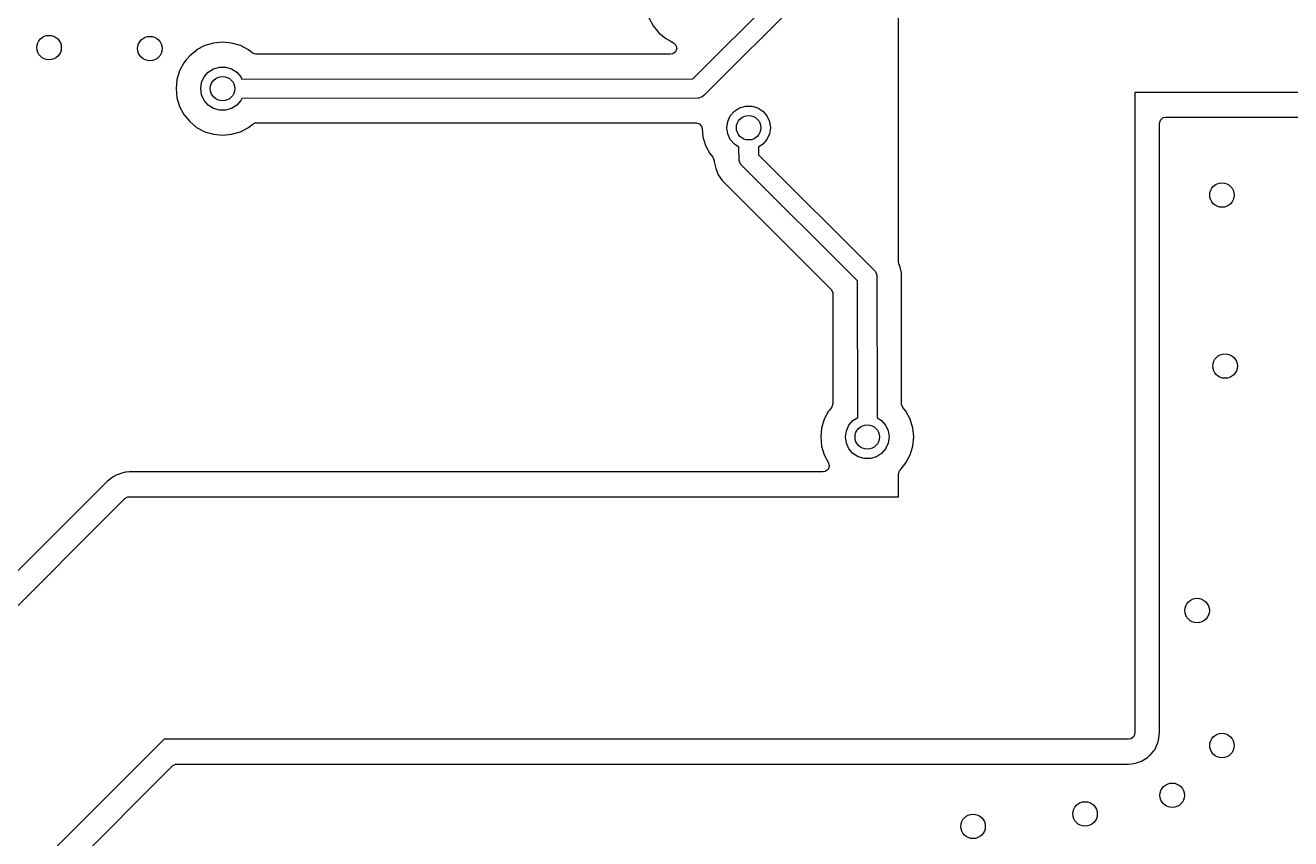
# Model space of a CAD drawing. Extents: x 0.01 to 3.19, y 0.01 to 2.39.
# Drawn here: x 0.779 to 1.795, y 0.91 to 1.564 of the extents above; entities that cross this region are included whole.
import ezdxf

# ---------------------------------------------------------------- set-up
doc = ezdxf.new("R2010")
doc.units = 0
doc.header["$MEASUREMENT"] = 0
doc.layers.add('BLACK', color=7, linetype='CONTINUOUS')

msp = doc.modelspace()

# ---------------------------------------------------------------- linework, layer by layer
at = {"layer": 'BLACK', "linetype": 'CONTINUOUS'}
for p, q in [((1.3149, 1.5209), (1.6719, 1.8781)), ((1.6806, 1.8646), (1.3236, 1.5074)), ((1.48, 1.3742), (1.48, 1.6339)), ((1.2794, 1.57), (1.2829, 1.5635)), ((1.2829, 1.5635), (1.2875, 1.5578)), ((1.2875, 1.5578), (1.2932, 1.5532)), ((0.9227, 1.5476), (0.9162, 1.5441)), ((0.9297, 1.5497), (0.9227, 1.5476)), ((0.937, 1.5504), (0.9297, 1.5497)), ((0.9297, 1.5497), (0.9297, 1.5497)), ((0.9297, 1.5497), (0.9297, 1.5497)), ((0.9443, 1.5497), (0.937, 1.5504)), ((0.937, 1.5504), (0.937, 1.5504)), ((0.9513, 1.5476), (0.9443, 1.5497)), ((0.9443, 1.5497), (0.9443, 1.5497)), ((0.9443, 1.5497), (0.9443, 1.5497)), ((0.9578, 1.5441), (0.9513, 1.5476)), ((1.2932, 1.5532), (1.2966, 1.5514)), ((1.2966, 1.5514), (1.2993, 1.5499)), ((1.2993, 1.5499), (1.3013, 1.548)), ((1.3013, 1.548), (1.3019, 1.5452)), ((0.9079, 1.5363), (0.9059, 1.5338)), ((0.9106, 1.5394), (0.9079, 1.5363)), ((0.9149, 1.543), (0.9106, 1.5394)), ((0.9162, 1.5441), (0.9149, 1.543)), ((0.9162, 1.5441), (0.9162, 1.5441)), ((0.9162, 1.5441), (0.9162, 1.5441)), ((0.9594, 1.5428), (0.9578, 1.5441)), ((0.9607, 1.5417), (0.9594, 1.5428)), ((0.9612, 1.5414), (0.9607, 1.5417)), ((0.9638, 1.5406), (0.9612, 1.5414)), ((1.2969, 1.5406), (0.9638, 1.5406)), ((1.2987, 1.5409), (1.2969, 1.5406)), ((1.3009, 1.5426), (1.2987, 1.5409)), ((1.3019, 1.5452), (1.3009, 1.5426)), ((0.9024, 1.5273), (0.9003, 1.5203)), ((0.9059, 1.5338), (0.9024, 1.5273)), ((0.9059, 1.5338), (0.9059, 1.5338)), ((0.9223, 1.5225), (0.9255, 1.5262)), ((0.9255, 1.5262), (0.9297, 1.5289)), ((0.9297, 1.5289), (0.9345, 1.5303)), ((0.9345, 1.5303), (0.9395, 1.5303)), ((0.9395, 1.5303), (0.9443, 1.5289)), ((0.9443, 1.5289), (0.9485, 1.5262)), ((0.9485, 1.5262), (0.9517, 1.5225)), ((0.9003, 1.5203), (0.8996, 1.513)), ((0.9003, 1.5203), (0.9003, 1.5203)), ((0.9003, 1.5203), (0.9003, 1.5203)), ((0.9195, 1.513), (0.9202, 1.5179)), ((0.9202, 1.5179), (0.9223, 1.5225)), ((0.9517, 1.5225), (0.9525, 1.5207)), ((0.9525, 1.5207), (1.3149, 1.5209)), ((0.8996, 1.513), (0.8996, 1.513)), ((0.8996, 1.513), (0.9003, 1.5057)), ((0.9003, 1.5057), (0.9003, 1.5057)), ((0.9003, 1.5057), (0.9003, 1.5057)), ((0.9003, 1.5057), (0.9014, 1.5021)), ((0.9202, 1.5081), (0.9195, 1.513)), ((0.9223, 1.5035), (0.9202, 1.5081)), ((0.9525, 1.5051), (0.9517, 1.5035)), ((1.3195, 1.5053), (0.9525, 1.5051)), ((1.3224, 1.5065), (1.3195, 1.5053)), ((1.3236, 1.5074), (1.3224, 1.5065)), ((3.115, 1.51), (1.67, 1.51)), ((1.67, 1.51), (1.67, 0.995)), ((0.9014, 1.5021), (0.9024, 1.4987)), ((0.9024, 1.4987), (0.9059, 1.4922)), ((0.9255, 1.4998), (0.9223, 1.5035)), ((0.9297, 1.4971), (0.9255, 1.4998)), ((0.9345, 1.4957), (0.9297, 1.4971)), ((0.9395, 1.4957), (0.9345, 1.4957)), ((0.9443, 1.4971), (0.9395, 1.4957)), ((0.9485, 1.4998), (0.9443, 1.4971)), ((0.9517, 1.5035), (0.9485, 1.4998)), ((1.3449, 1.4911), (1.3482, 1.4948)), ((1.3482, 1.4948), (1.3524, 1.4975)), ((1.3524, 1.4975), (1.3572, 1.4989)), ((1.3572, 1.4989), (1.3622, 1.4989)), ((1.3622, 1.4989), (1.367, 1.4975)), ((1.367, 1.4975), (1.3712, 1.4948)), ((1.3712, 1.4948), (1.3744, 1.4911)), ((0.9059, 1.4922), (0.9106, 1.4866)), ((0.9106, 1.4866), (0.9162, 1.4819)), ((0.9607, 1.4843), (0.9633, 1.4854)), ((0.9633, 1.4854), (0.9638, 1.4854)), ((0.9638, 1.4854), (1.3174, 1.4854)), ((1.3174, 1.4854), (1.3201, 1.4846)), ((1.3201, 1.4846), (1.3219, 1.4825)), ((1.3422, 1.4816), (1.3429, 1.4865)), ((1.3429, 1.4865), (1.3449, 1.4911)), ((1.3744, 1.4911), (1.3765, 1.4865)), ((1.3765, 1.4865), (1.3772, 1.4816)), ((1.6899, 1.4851), (1.6907, 1.4878)), ((1.6899, 1.115), (1.6899, 1.4851)), ((1.6907, 1.4878), (1.6928, 1.4897)), ((1.6928, 1.4897), (1.6949, 1.4901)), ((1.6949, 1.4901), (3.115, 1.4901)), ((0.9162, 1.4819), (0.9227, 1.4784)), ((0.9227, 1.4784), (0.9297, 1.4763)), ((0.9297, 1.4763), (0.9297, 1.4763)), ((0.9297, 1.4763), (0.9297, 1.4763)), ((0.9297, 1.4763), (0.937, 1.4756)), ((0.937, 1.4756), (0.9443, 1.4763)), ((0.937, 1.4756), (0.937, 1.4756)), ((0.937, 1.4756), (0.937, 1.4756)), ((0.9443, 1.4763), (0.9513, 1.4784)), ((0.9443, 1.4763), (0.9443, 1.4763)), ((0.9443, 1.4763), (0.9443, 1.4763)), ((0.9513, 1.4784), (0.9578, 1.4819)), ((0.9578, 1.4819), (0.9607, 1.4843)), ((1.3219, 1.4825), (1.3223, 1.4809)), ((1.3223, 1.4809), (1.323, 1.4743)), ((1.323, 1.4743), (1.3251, 1.4673)), ((1.3429, 1.4766), (1.3422, 1.4816)), ((1.3449, 1.4721), (1.3429, 1.4766)), ((1.3765, 1.4766), (1.3744, 1.4721)), ((1.3772, 1.4816), (1.3765, 1.4766)), ((1.3251, 1.4673), (1.3286, 1.4608)), ((1.3482, 1.4683), (1.3449, 1.4721)), ((1.3519, 1.466), (1.3482, 1.4683)), ((1.352, 1.4553), (1.3519, 1.466)), ((1.3712, 1.4683), (1.3675, 1.466)), ((1.3675, 1.466), (1.3675, 1.4599)), ((1.3744, 1.4721), (1.3712, 1.4683)), ((1.3286, 1.4608), (1.331, 1.4579)), ((1.331, 1.4579), (1.3321, 1.4553)), ((1.3321, 1.4553), (1.3321, 1.4547)), ((1.3321, 1.4547), (1.3321, 1.4541)), ((1.3321, 1.4541), (1.3332, 1.4488)), ((1.3531, 1.4524), (1.352, 1.4553)), ((1.3675, 1.4599), (1.4606, 1.3671)), ((1.3332, 1.4488), (1.3332, 1.4488)), ((1.3332, 1.4488), (1.3352, 1.4437)), ((1.3352, 1.4437), (1.3383, 1.4392)), ((1.3541, 1.4512), (1.3531, 1.4524)), ((1.4471, 1.3584), (1.3541, 1.4512)), ((1.3383, 1.4392), (1.3383, 1.4392)), ((1.3383, 1.4392), (1.426, 1.3515)), ((1.4804, 1.3723), (1.48, 1.3742)), ((1.4606, 1.3671), (1.4615, 1.3659)), ((1.4615, 1.3659), (1.4627, 1.363)), ((1.4627, 1.363), (1.4629, 1.2485)), ((1.4815, 1.3696), (1.4804, 1.3723)), ((1.4815, 1.3695), (1.4815, 1.3696)), ((1.4824, 1.365), (1.4815, 1.3695)), ((1.4826, 1.3642), (1.4824, 1.365)), ((1.4826, 1.2598), (1.4826, 1.3642)), ((1.4826, 1.3642), (1.4826, 1.3642)), ((1.4473, 1.2486), (1.4471, 1.3584)), ((1.426, 1.3515), (1.4273, 1.3491)), ((1.4273, 1.3491), (1.4274, 1.348)), ((1.4274, 1.348), (1.4274, 1.2598)), ((1.4239, 1.2537), (1.4204, 1.2473)), ((1.4247, 1.2547), (1.4239, 1.2537)), ((1.4263, 1.2567), (1.4247, 1.2547)), ((1.4266, 1.2571), (1.4263, 1.2567)), ((1.4274, 1.2598), (1.4266, 1.2571)), ((1.4826, 1.2592), (1.4826, 1.2598)), ((1.4837, 1.2567), (1.4826, 1.2592)), ((1.4861, 1.2537), (1.4837, 1.2567)), ((1.4896, 1.2473), (1.4861, 1.2537)), ((1.4204, 1.2473), (1.4183, 1.2402)), ((1.4204, 1.2473), (1.4204, 1.2473)), ((1.4382, 1.2379), (1.4403, 1.2424)), ((1.4403, 1.2424), (1.4435, 1.2462)), ((1.4435, 1.2462), (1.4473, 1.2486)), ((1.4629, 1.2485), (1.4665, 1.2462)), ((1.4665, 1.2462), (1.4697, 1.2424)), ((1.4697, 1.2424), (1.4718, 1.2379)), ((1.4917, 1.2402), (1.4896, 1.2473)), ((1.4183, 1.2402), (1.4176, 1.233)), ((1.4176, 1.233), (1.4176, 1.233)), ((1.4176, 1.233), (1.4183, 1.2257)), ((1.4183, 1.2402), (1.4183, 1.2402)), ((1.4183, 1.2402), (1.4183, 1.2402)), ((1.4375, 1.233), (1.4382, 1.2379)), ((1.4382, 1.228), (1.4375, 1.233)), ((1.4718, 1.2379), (1.4725, 1.233)), ((1.4725, 1.233), (1.4718, 1.228)), ((1.4917, 1.2402), (1.4917, 1.2402)), ((1.4924, 1.233), (1.4917, 1.2402)), ((1.4917, 1.2402), (1.4917, 1.2402)), ((1.4917, 1.2257), (1.4924, 1.233)), ((1.4924, 1.233), (1.4924, 1.233)), ((1.4183, 1.2257), (1.4204, 1.2186)), ((1.4403, 1.2235), (1.4382, 1.228)), ((1.4435, 1.2197), (1.4403, 1.2235)), ((1.4697, 1.2235), (1.4665, 1.2197)), ((1.4718, 1.228), (1.4697, 1.2235)), ((1.4896, 1.2186), (1.4917, 1.2257)), ((1.4917, 1.2257), (1.4917, 1.2257)), ((1.4204, 1.2186), (1.4239, 1.2122)), ((1.4239, 1.2122), (1.4245, 1.2095)), ((1.4477, 1.217), (1.4435, 1.2197)), ((1.4525, 1.2156), (1.4477, 1.217)), ((1.4575, 1.2156), (1.4525, 1.2156)), ((1.4623, 1.217), (1.4575, 1.2156)), ((1.4665, 1.2197), (1.4623, 1.217)), ((1.4813, 1.2063), (1.4861, 1.2122)), ((1.4861, 1.2122), (1.4896, 1.2186)), ((1.4861, 1.2122), (1.4861, 1.2122)), ((0.849, 1.201), (0.8445, 1.1976)), ((0.8515, 1.2024), (0.849, 1.201)), ((0.8568, 1.2043), (0.8515, 1.2024)), ((0.8589, 1.2047), (0.8568, 1.2043)), ((0.859, 1.2047), (0.8589, 1.2047)), ((0.8599, 1.2048), (0.859, 1.2047)), ((0.8621, 1.2049), (0.8599, 1.2048)), ((0.8599, 1.2048), (0.8599, 1.2048)), ((0.8599, 1.2048), (0.8599, 1.2048)), ((1.4195, 1.2049), (0.8621, 1.2049)), ((0.8621, 1.2049), (0.8621, 1.2049)), ((1.4212, 1.2052), (1.4195, 1.2049)), ((1.4235, 1.2069), (1.4212, 1.2052)), ((1.4245, 1.2095), (1.4235, 1.2069)), ((1.48, 1.203), (1.4808, 1.2057)), ((1.48, 1.185), (1.48, 1.203)), ((1.4808, 1.2057), (1.4813, 1.2063)), ((1.4813, 1.2063), (1.4813, 1.2063)), ((0.8445, 1.1976), (0.5832, 0.9364)), ((0.8445, 1.1976), (0.8445, 1.1976)), ((0.8445, 1.1976), (0.8445, 1.1976)), ((0.59, 0.915), (0.8585, 1.1835)), ((0.8585, 1.1835), (0.861, 1.1849)), ((0.861, 1.1849), (0.8621, 1.185)), ((0.8621, 1.185), (1.48, 1.185)), ((1.6899, 0.995), (1.6899, 1.115)), ((0.89, 0.99), (0.6315, 0.7315)), ((1.665, 0.99), (0.89, 0.99)), ((0.89, 0.99), (0.89, 0.99)), ((1.6671, 0.9904), (1.665, 0.99)), ((1.6692, 0.9923), (1.6671, 0.9904)), ((1.67, 0.995), (1.6692, 0.9923)), ((1.686, 0.9815), (1.6883, 0.9867)), ((1.6883, 0.9867), (1.6891, 0.9894)), ((1.6891, 0.9894), (1.6899, 0.995)), ((1.6801, 0.9754), (1.6821, 0.9772)), ((1.6821, 0.9772), (1.6822, 0.9772)), ((1.6822, 0.9772), (1.6851, 0.9805)), ((1.6851, 0.9805), (1.686, 0.9815)), ((0.6455, 0.7174), (0.8968, 0.9686)), ((0.8968, 0.9686), (0.8992, 0.97)), ((0.8992, 0.97), (0.9003, 0.9701)), ((0.9003, 0.9701), (1.665, 0.9701)), ((1.665, 0.9701), (1.6693, 0.9706)), ((1.6693, 0.9706), (1.6713, 0.971)), ((1.6693, 0.9706), (1.6693, 0.9706)), ((1.6713, 0.971), (1.6754, 0.9723)), ((1.6713, 0.971), (1.6713, 0.971)), ((1.6713, 0.971), (1.6713, 0.971)), ((1.6713, 0.971), (1.6713, 0.971)), ((1.6713, 0.971), (1.6713, 0.971)), ((1.6754, 0.9723), (1.6801, 0.9754)), ((1.6754, 0.9723), (1.6754, 0.9723)), ((1.6801, 0.9754), (1.6801, 0.9754))]:
    msp.add_line(p, q, dxfattribs=at)
at = {"layer": 'BLACK'}
for centre in [(0.7976, 1.546), (0.8786, 1.5452), (0.937, 1.513), (1.3597, 1.4816), (1.74, 1.4275), (1.7425, 1.29), (1.455, 1.233), (1.72, 1.0935), (1.74, 0.985), (1.7, 0.945), (1.63, 0.93), (1.54, 0.92)]:
    msp.add_circle(centre, 0.00984, dxfattribs=at)

doc.saveas('drawing.dxf')
